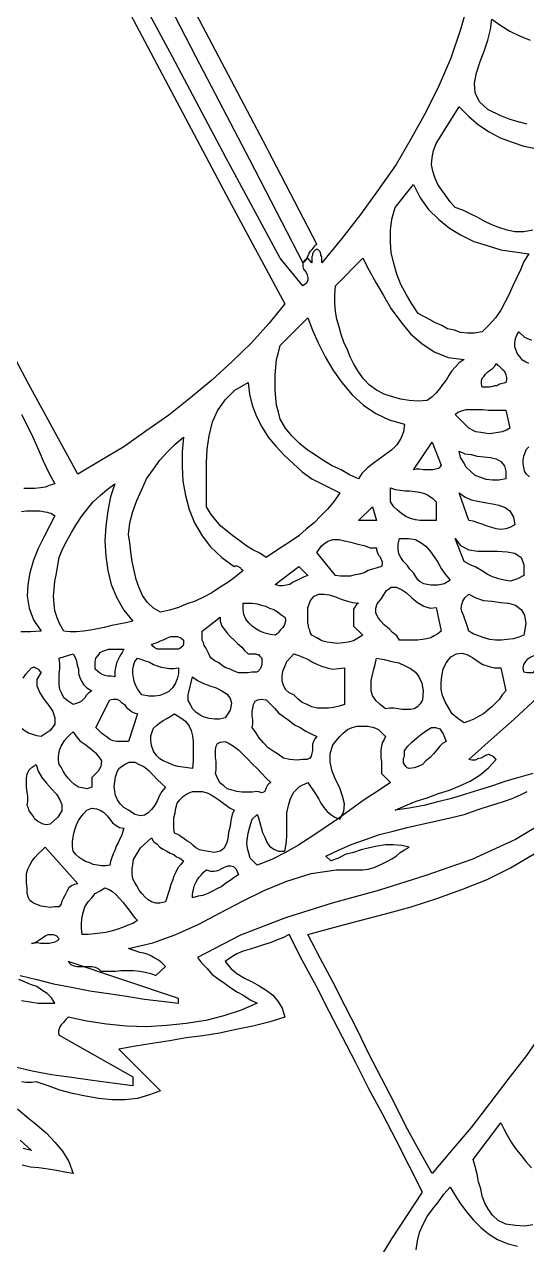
# Model space of a CAD drawing. Extents: x 0.02 to 6.9, y 0.03 to 9.01.
# Drawn here: x 4.393 to 5.116, y 2.328 to 4.085 of the extents above; entities that cross this region are included whole.
import ezdxf

# ---------------------------------------------------------------- set-up
doc = ezdxf.new("R2010")
doc.units = 0
doc.layers.add('1', color=7, linetype='Continuous')

msp = doc.modelspace()

# ---------------------------------------------------------------- linework, layer by layer
for points in [[(4.88, 2.267), (4.922, 2.336), (4.966, 2.403), (4.947, 2.441), (4.928, 2.478), (4.909, 2.515), (4.889, 2.552), (4.87, 2.589), (4.851, 2.626), (4.832, 2.663), (4.813, 2.7), (4.793, 2.737), (4.774, 2.774), (4.765, 2.769), (4.756, 2.766), (4.747, 2.762), (4.737, 2.759), (4.727, 2.756), (4.718, 2.753), (4.708, 2.75), (4.699, 2.746), (4.69, 2.741), (4.682, 2.735), (4.69, 2.725), (4.699, 2.718), (4.71, 2.711), (4.721, 2.706), (4.731, 2.7), (4.741, 2.694), (4.75, 2.687), (4.758, 2.678), (4.764, 2.668), (4.768, 2.655), (4.745, 2.648), (4.722, 2.642), (4.698, 2.637), (4.674, 2.632), (4.65, 2.628), (4.626, 2.625), (4.602, 2.621), (4.577, 2.617), (4.553, 2.613), (4.529, 2.609), (4.589, 2.549), (4.573, 2.543), (4.556, 2.538), (4.538, 2.536), (4.519, 2.536), (4.5, 2.538), (4.481, 2.541), (4.462, 2.545), (4.444, 2.55), (4.427, 2.556), (4.41, 2.562), (4.403, 2.561), (4.395, 2.561), (4.389, 2.562)], [(4.383, 2.523), (4.397, 2.511), (4.411, 2.5), (4.425, 2.488), (4.437, 2.475), (4.448, 2.462), (4.457, 2.447), (4.463, 2.43), (4.451, 2.432), (4.439, 2.434), (4.427, 2.436), (4.414, 2.438), (4.402, 2.439), (4.39, 2.442)]]:
    msp.add_lwpolyline(points)
at = {"layer": '1'}
for points in [[(4.332, 4.632), (4.409, 4.484), (4.486, 4.336), (4.563, 4.187), (4.64, 4.038), (4.717, 3.89), (4.794, 3.741), (4.797, 3.744), (4.799, 3.746), (4.8, 3.749), (4.802, 3.752), (4.803, 3.755), (4.805, 3.758), (4.807, 3.76), (4.809, 3.763), (4.811, 3.766), (4.814, 3.768), (4.737, 3.916), (4.659, 4.064), (4.581, 4.213), (4.504, 4.361), (4.427, 4.509), (4.349, 4.658)], [(4.371, 4.43), (4.45, 4.281), (4.529, 4.131), (4.608, 3.981), (4.688, 3.831), (4.768, 3.682)], [(5.033, 4.119), (5.021, 4.077), (5.007, 4.036), (4.99, 3.997), (4.971, 3.958), (4.95, 3.92), (4.928, 3.883), (4.903, 3.847), (4.877, 3.811), (4.85, 3.776), (4.821, 3.741), (4.821, 3.744), (4.821, 3.747), (4.821, 3.75), (4.82, 3.752), (4.82, 3.754), (4.819, 3.757), (4.818, 3.758), (4.816, 3.76), (4.814, 3.761), (4.812, 3.76), (4.81, 3.758), (4.809, 3.757), (4.808, 3.754), (4.808, 3.752), (4.807, 3.75), (4.807, 3.747), (4.807, 3.744), (4.807, 3.741), (4.801, 3.748), (4.796, 3.744), (4.794, 3.74), (4.794, 3.736), (4.795, 3.732), (4.798, 3.728), (4.8, 3.724), (4.801, 3.72), (4.801, 3.716), (4.799, 3.712), (4.794, 3.708), (4.761, 3.748), (4.683, 3.893), (4.606, 4.038), (4.528, 4.183)], [(5.117, 3.941), (5.104, 3.944), (5.091, 3.948), (5.079, 3.953), (5.06, 3.962), (5.048, 3.973), (5.042, 3.986), (5.041, 4), (5.044, 4.015), (5.049, 4.031), (5.055, 4.046), (5.06, 4.062), (5.064, 4.077), (5.066, 4.092), (5.079, 4.083), (5.092, 4.075), (5.106, 4.068), (5.121, 4.062)], [(5.125, 3.788), (5.112, 3.786), (5.099, 3.786), (5.088, 3.788), (5.076, 3.792), (5.066, 3.796), (5.055, 3.801), (5.045, 3.807), (5.034, 3.812), (5.024, 3.817), (5.013, 3.821), (5.006, 3.829), (5, 3.837), (4.994, 3.846), (4.988, 3.854), (4.984, 3.864), (4.981, 3.873), (4.979, 3.883), (4.98, 3.893), (4.982, 3.903), (4.986, 3.913), (5.019, 3.966), (5.033, 3.952), (5.047, 3.94), (5.062, 3.93), (5.078, 3.921), (5.095, 3.915), (5.112, 3.909), (5.129, 3.906)], [(5.119, 3.754), (5.112, 3.743), (5.107, 3.731), (5.102, 3.72), (5.096, 3.708), (5.091, 3.696), (5.085, 3.685), (5.079, 3.673), (5.071, 3.662), (5.062, 3.652), (5.052, 3.642), (5.041, 3.64), (5.031, 3.64), (5.021, 3.641), (5.012, 3.644), (5.002, 3.646), (4.994, 3.651), (4.985, 3.655), (4.977, 3.659), (4.968, 3.664), (4.96, 3.668), (4.951, 3.682), (4.943, 3.695), (4.935, 3.71), (4.929, 3.725), (4.925, 3.74), (4.921, 3.756), (4.92, 3.771), (4.92, 3.788), (4.922, 3.804), (4.927, 3.821), (4.953, 3.854), (4.963, 3.835), (4.975, 3.818), (4.989, 3.804), (5.005, 3.791), (5.022, 3.781), (5.04, 3.772), (5.059, 3.766), (5.079, 3.76), (5.099, 3.757), (5.119, 3.754)], [(5.026, 3.602), (5.019, 3.597), (5.013, 3.591), (5.008, 3.585), (5.004, 3.579), (5, 3.572), (4.995, 3.566), (4.991, 3.56), (4.986, 3.554), (4.98, 3.548), (4.973, 3.543), (4.96, 3.542), (4.947, 3.543), (4.935, 3.545), (4.923, 3.548), (4.911, 3.552), (4.9, 3.558), (4.89, 3.565), (4.881, 3.574), (4.874, 3.584), (4.867, 3.596), (4.862, 3.606), (4.858, 3.616), (4.853, 3.627), (4.849, 3.638), (4.846, 3.649), (4.843, 3.66), (4.841, 3.671), (4.84, 3.683), (4.84, 3.695), (4.841, 3.708), (4.88, 3.748), (4.889, 3.731), (4.899, 3.713), (4.91, 3.694), (4.921, 3.675), (4.935, 3.656), (4.949, 3.639), (4.965, 3.625), (4.983, 3.613), (5.003, 3.605), (5.026, 3.602)], [(4.768, 3.682), (4.745, 3.654), (4.72, 3.626), (4.692, 3.599), (4.663, 3.572), (4.632, 3.547), (4.601, 3.522), (4.568, 3.499), (4.536, 3.476), (4.502, 3.456), (4.47, 3.437), (4.399, 3.567), (4.33, 3.697)], [(4.94, 3.509), (4.939, 3.498), (4.935, 3.488), (4.929, 3.479), (4.922, 3.472), (4.913, 3.465), (4.904, 3.459), (4.895, 3.452), (4.887, 3.446), (4.879, 3.438), (4.874, 3.43), (4.861, 3.436), (4.849, 3.443), (4.836, 3.449), (4.824, 3.456), (4.812, 3.464), (4.8, 3.472), (4.789, 3.481), (4.778, 3.492), (4.769, 3.503), (4.761, 3.516), (4.759, 3.526), (4.756, 3.536), (4.755, 3.547), (4.754, 3.558), (4.754, 3.569), (4.754, 3.58), (4.755, 3.591), (4.756, 3.602), (4.759, 3.612), (4.761, 3.622), (4.801, 3.662), (4.808, 3.644), (4.816, 3.626), (4.826, 3.606), (4.837, 3.587), (4.85, 3.569), (4.865, 3.551), (4.881, 3.536), (4.899, 3.524), (4.918, 3.515), (4.94, 3.509)], [(5.119, 3.596), (5.115, 3.598), (5.11, 3.601), (5.107, 3.605), (5.103, 3.61), (5.101, 3.615), (5.099, 3.62), (5.099, 3.626), (5.1, 3.632), (5.102, 3.637), (5.105, 3.642), (5.113, 3.634), (5.123, 3.63)], [(5.086, 3.569), (5.083, 3.568), (5.079, 3.567), (5.076, 3.566), (5.073, 3.564), (5.07, 3.564), (5.067, 3.563), (5.063, 3.562), (5.06, 3.562), (5.056, 3.562), (5.052, 3.562), (5.051, 3.567), (5.051, 3.571), (5.052, 3.575), (5.055, 3.578), (5.057, 3.581), (5.06, 3.584), (5.064, 3.587), (5.067, 3.589), (5.07, 3.592), (5.072, 3.596), (5.074, 3.594), (5.076, 3.593), (5.078, 3.591), (5.081, 3.588), (5.083, 3.586), (5.085, 3.583), (5.086, 3.58), (5.087, 3.576), (5.087, 3.573), (5.086, 3.569)], [(4.807, 3.43), (4.847, 3.41), (4.839, 3.398), (4.83, 3.387), (4.82, 3.377), (4.81, 3.367), (4.799, 3.358), (4.788, 3.348), (4.776, 3.34), (4.764, 3.332), (4.753, 3.325), (4.741, 3.317), (4.732, 3.323), (4.722, 3.328), (4.712, 3.334), (4.703, 3.341), (4.693, 3.348), (4.685, 3.355), (4.676, 3.362), (4.668, 3.371), (4.661, 3.38), (4.655, 3.39), (4.655, 3.411), (4.655, 3.432), (4.655, 3.453), (4.656, 3.473), (4.659, 3.492), (4.664, 3.512), (4.671, 3.528), (4.682, 3.544), (4.696, 3.558), (4.715, 3.569), (4.717, 3.552), (4.721, 3.536), (4.727, 3.52), (4.735, 3.505), (4.744, 3.49), (4.755, 3.477), (4.767, 3.464), (4.78, 3.452), (4.793, 3.44), (4.807, 3.43)], [(4.389, 3.523), (4.397, 3.507), (4.405, 3.49), (4.413, 3.473), (4.42, 3.456), (4.428, 3.439), (4.437, 3.423)], [(5.092, 3.503), (5.087, 3.5), (5.081, 3.498), (5.075, 3.497), (5.069, 3.496), (5.062, 3.495), (5.056, 3.496), (5.05, 3.497), (5.043, 3.498), (5.038, 3.5), (5.033, 3.503), (5.013, 3.523), (5.017, 3.526), (5.023, 3.528), (5.029, 3.53), (5.037, 3.53), (5.045, 3.53), (5.053, 3.53), (5.061, 3.529), (5.07, 3.529), (5.078, 3.529), (5.086, 3.529), (5.092, 3.503)], [(4.695, 3.304), (4.697, 3.305), (4.699, 3.305), (4.701, 3.304), (4.702, 3.303), (4.704, 3.302), (4.705, 3.3), (4.707, 3.299), (4.708, 3.298), (4.697, 3.289), (4.686, 3.281), (4.675, 3.274), (4.663, 3.266), (4.652, 3.26), (4.639, 3.254), (4.627, 3.25), (4.615, 3.245), (4.602, 3.241), (4.589, 3.238), (4.579, 3.244), (4.57, 3.252), (4.563, 3.262), (4.558, 3.273), (4.554, 3.285), (4.551, 3.298), (4.548, 3.311), (4.546, 3.325), (4.545, 3.338), (4.543, 3.35), (4.545, 3.367), (4.549, 3.383), (4.555, 3.399), (4.562, 3.415), (4.569, 3.43), (4.579, 3.444), (4.588, 3.457), (4.599, 3.469), (4.61, 3.48), (4.622, 3.49), (4.62, 3.469), (4.62, 3.448), (4.621, 3.427), (4.625, 3.406), (4.63, 3.386), (4.638, 3.367), (4.649, 3.348), (4.661, 3.332), (4.677, 3.317), (4.695, 3.304)], [(4.993, 3.45), (4.991, 3.447), (4.989, 3.445), (4.985, 3.444), (4.981, 3.443), (4.977, 3.443), (4.972, 3.443), (4.967, 3.443), (4.962, 3.444), (4.957, 3.444), (4.953, 3.443), (4.98, 3.483), (4.993, 3.45)], [(5.086, 3.43), (5.076, 3.428), (5.067, 3.428), (5.058, 3.429), (5.05, 3.432), (5.042, 3.435), (5.036, 3.44), (5.029, 3.447), (5.025, 3.454), (5.021, 3.461), (5.019, 3.47), (5.027, 3.466), (5.036, 3.465), (5.045, 3.463), (5.055, 3.462), (5.064, 3.461), (5.072, 3.459), (5.079, 3.455), (5.084, 3.449), (5.086, 3.441), (5.086, 3.43)], [(5.12, 3.433), (5.116, 3.437), (5.113, 3.441), (5.112, 3.447), (5.111, 3.452), (5.111, 3.457), (5.112, 3.463), (5.114, 3.468), (5.116, 3.473), (5.119, 3.476)], [(4.437, 3.423), (4.43, 3.421), (4.423, 3.418), (4.416, 3.417), (4.408, 3.416), (4.4, 3.416), (4.392, 3.416)], [(4.549, 3.225), (4.539, 3.223), (4.529, 3.221), (4.519, 3.219), (4.508, 3.216), (4.498, 3.214), (4.488, 3.212), (4.478, 3.211), (4.468, 3.21), (4.459, 3.21), (4.45, 3.211), (4.444, 3.221), (4.44, 3.23), (4.437, 3.24), (4.436, 3.25), (4.435, 3.261), (4.436, 3.271), (4.437, 3.283), (4.439, 3.294), (4.441, 3.306), (4.443, 3.317), (4.448, 3.329), (4.454, 3.341), (4.461, 3.353), (4.468, 3.365), (4.475, 3.376), (4.484, 3.387), (4.492, 3.397), (4.502, 3.406), (4.512, 3.415), (4.523, 3.423), (4.517, 3.404), (4.513, 3.384), (4.51, 3.362), (4.509, 3.341), (4.51, 3.319), (4.513, 3.298), (4.518, 3.278), (4.526, 3.259), (4.536, 3.241), (4.549, 3.225)], [(4.986, 3.397), (4.986, 3.37), (4.978, 3.37), (4.971, 3.37), (4.963, 3.37), (4.956, 3.371), (4.949, 3.373), (4.942, 3.376), (4.936, 3.38), (4.93, 3.385), (4.925, 3.39), (4.92, 3.397), (4.92, 3.417), (4.927, 3.415), (4.934, 3.414), (4.941, 3.413), (4.948, 3.413), (4.955, 3.412), (4.962, 3.411), (4.969, 3.409), (4.975, 3.406), (4.981, 3.402), (4.986, 3.397)], [(5.099, 3.364), (5.092, 3.36), (5.086, 3.358), (5.079, 3.357), (5.072, 3.358), (5.066, 3.36), (5.059, 3.362), (5.052, 3.365), (5.046, 3.367), (5.039, 3.369), (5.033, 3.37), (5.019, 3.41), (5.027, 3.404), (5.036, 3.4), (5.046, 3.398), (5.056, 3.396), (5.067, 3.394), (5.076, 3.392), (5.085, 3.389), (5.092, 3.384), (5.097, 3.375), (5.099, 3.364)], [(4.437, 3.377), (4.429, 3.362), (4.421, 3.346), (4.413, 3.33), (4.406, 3.313), (4.401, 3.295), (4.398, 3.278), (4.397, 3.261), (4.4, 3.244), (4.406, 3.227), (4.417, 3.211), (4.402, 3.21), (4.388, 3.21)], [(4.389, 3.383), (4.396, 3.384), (4.402, 3.384), (4.408, 3.384), (4.415, 3.384), (4.42, 3.383), (4.426, 3.382), (4.432, 3.38), (4.437, 3.377)], [(4.874, 3.37), (4.894, 3.39), (4.9, 3.37), (4.874, 3.37)], [(4.907, 3.304), (4.901, 3.302), (4.894, 3.3), (4.888, 3.298), (4.882, 3.295), (4.875, 3.293), (4.869, 3.292), (4.862, 3.29), (4.855, 3.29), (4.848, 3.29), (4.841, 3.291), (4.814, 3.324), (4.821, 3.334), (4.829, 3.34), (4.837, 3.343), (4.846, 3.343), (4.854, 3.341), (4.863, 3.339), (4.873, 3.336), (4.882, 3.334), (4.891, 3.331), (4.9, 3.331), (4.9, 3.328), (4.901, 3.325), (4.902, 3.322), (4.903, 3.32), (4.905, 3.318), (4.906, 3.315), (4.907, 3.313), (4.908, 3.31), (4.908, 3.307), (4.907, 3.304)], [(5.006, 3.284), (5.002, 3.282), (4.998, 3.279), (4.993, 3.278), (4.988, 3.277), (4.983, 3.277), (4.978, 3.277), (4.973, 3.278), (4.968, 3.279), (4.963, 3.282), (4.96, 3.284), (4.956, 3.29), (4.953, 3.295), (4.948, 3.3), (4.944, 3.306), (4.939, 3.311), (4.935, 3.317), (4.932, 3.322), (4.931, 3.329), (4.931, 3.336), (4.933, 3.344), (4.946, 3.344), (4.956, 3.343), (4.964, 3.338), (4.971, 3.333), (4.977, 3.326), (4.983, 3.318), (4.988, 3.31), (4.993, 3.301), (4.999, 3.293), (5.006, 3.284)], [(5.112, 3.291), (5.103, 3.286), (5.093, 3.283), (5.084, 3.284), (5.076, 3.286), (5.067, 3.289), (5.059, 3.293), (5.051, 3.298), (5.043, 3.303), (5.034, 3.307), (5.026, 3.311), (5.013, 3.344), (5.021, 3.334), (5.033, 3.328), (5.046, 3.326), (5.06, 3.326), (5.074, 3.326), (5.088, 3.325), (5.099, 3.323), (5.108, 3.317), (5.112, 3.307), (5.112, 3.291)], [(4.801, 3.291), (4.796, 3.289), (4.792, 3.287), (4.788, 3.285), (4.783, 3.283), (4.779, 3.281), (4.775, 3.278), (4.77, 3.277), (4.765, 3.276), (4.76, 3.276), (4.754, 3.278), (4.788, 3.304), (4.801, 3.291)], [(4.993, 3.211), (4.988, 3.207), (4.983, 3.204), (4.978, 3.201), (4.972, 3.2), (4.966, 3.199), (4.959, 3.198), (4.953, 3.198), (4.946, 3.198), (4.94, 3.198), (4.933, 3.198), (4.929, 3.204), (4.923, 3.209), (4.918, 3.214), (4.911, 3.22), (4.906, 3.225), (4.902, 3.231), (4.899, 3.237), (4.899, 3.244), (4.901, 3.25), (4.907, 3.258), (4.914, 3.269), (4.921, 3.274), (4.928, 3.274), (4.936, 3.271), (4.943, 3.266), (4.951, 3.259), (4.959, 3.252), (4.968, 3.247), (4.977, 3.244), (4.986, 3.245), (4.993, 3.211)], [(4.768, 3.231), (4.769, 3.228), (4.769, 3.225), (4.768, 3.222), (4.767, 3.219), (4.765, 3.216), (4.763, 3.214), (4.761, 3.212), (4.759, 3.209), (4.757, 3.207), (4.754, 3.205), (4.747, 3.206), (4.739, 3.208), (4.732, 3.211), (4.726, 3.214), (4.721, 3.218), (4.716, 3.223), (4.712, 3.228), (4.709, 3.235), (4.708, 3.242), (4.708, 3.251), (4.715, 3.251), (4.721, 3.251), (4.728, 3.25), (4.734, 3.248), (4.74, 3.247), (4.746, 3.244), (4.752, 3.242), (4.757, 3.239), (4.762, 3.235), (4.768, 3.231)], [(4.874, 3.251), (4.871, 3.249), (4.869, 3.246), (4.867, 3.243), (4.867, 3.24), (4.867, 3.236), (4.867, 3.233), (4.867, 3.229), (4.867, 3.225), (4.867, 3.221), (4.867, 3.218), (4.88, 3.205), (4.874, 3.201), (4.867, 3.197), (4.859, 3.195), (4.852, 3.194), (4.844, 3.193), (4.836, 3.194), (4.829, 3.195), (4.821, 3.197), (4.814, 3.201), (4.807, 3.205), (4.805, 3.208), (4.804, 3.212), (4.802, 3.216), (4.802, 3.219), (4.801, 3.223), (4.801, 3.228), (4.801, 3.232), (4.801, 3.236), (4.801, 3.24), (4.801, 3.245), (4.805, 3.255), (4.81, 3.261), (4.817, 3.264), (4.824, 3.264), (4.832, 3.263), (4.841, 3.26), (4.849, 3.257), (4.858, 3.254), (4.866, 3.252), (4.874, 3.251)], [(5.112, 3.205), (5.105, 3.202), (5.097, 3.2), (5.088, 3.199), (5.08, 3.198), (5.071, 3.198), (5.063, 3.199), (5.055, 3.201), (5.047, 3.204), (5.039, 3.207), (5.033, 3.211), (5.031, 3.217), (5.029, 3.223), (5.027, 3.228), (5.025, 3.234), (5.023, 3.239), (5.022, 3.244), (5.023, 3.249), (5.024, 3.254), (5.027, 3.259), (5.033, 3.264), (5.043, 3.259), (5.054, 3.255), (5.066, 3.254), (5.079, 3.252), (5.09, 3.251), (5.1, 3.248), (5.108, 3.242), (5.113, 3.234), (5.115, 3.222), (5.112, 3.205)], [(4.715, 3.178), (4.718, 3.178), (4.721, 3.178), (4.723, 3.178), (4.726, 3.178), (4.728, 3.177), (4.73, 3.177), (4.732, 3.175), (4.733, 3.174), (4.735, 3.172), (4.735, 3.169), (4.735, 3.166), (4.735, 3.163), (4.734, 3.16), (4.733, 3.157), (4.731, 3.155), (4.73, 3.153), (4.727, 3.152), (4.725, 3.152), (4.721, 3.152), (4.714, 3.151), (4.707, 3.151), (4.701, 3.151), (4.695, 3.153), (4.689, 3.156), (4.683, 3.158), (4.678, 3.161), (4.673, 3.165), (4.667, 3.168), (4.662, 3.172), (4.66, 3.175), (4.658, 3.179), (4.656, 3.183), (4.654, 3.187), (4.652, 3.19), (4.651, 3.194), (4.649, 3.198), (4.649, 3.202), (4.649, 3.207), (4.649, 3.211), (4.675, 3.231), (4.675, 3.225), (4.677, 3.218), (4.681, 3.213), (4.685, 3.208), (4.689, 3.203), (4.695, 3.198), (4.7, 3.193), (4.706, 3.188), (4.71, 3.183), (4.715, 3.178)], [(4.622, 3.198), (4.622, 3.196), (4.622, 3.194), (4.622, 3.192), (4.621, 3.189), (4.619, 3.188), (4.617, 3.186), (4.615, 3.185), (4.613, 3.185), (4.611, 3.185), (4.609, 3.185), (4.605, 3.185), (4.602, 3.185), (4.598, 3.185), (4.594, 3.185), (4.591, 3.185), (4.587, 3.185), (4.584, 3.185), (4.581, 3.187), (4.578, 3.189), (4.576, 3.192), (4.58, 3.193), (4.585, 3.195), (4.589, 3.197), (4.594, 3.199), (4.599, 3.201), (4.604, 3.203), (4.609, 3.203), (4.613, 3.203), (4.618, 3.201), (4.622, 3.198)], [(4.536, 3.185), (4.534, 3.181), (4.532, 3.177), (4.53, 3.174), (4.528, 3.17), (4.526, 3.166), (4.525, 3.163), (4.524, 3.158), (4.523, 3.154), (4.523, 3.15), (4.523, 3.145), (4.518, 3.146), (4.513, 3.146), (4.509, 3.147), (4.504, 3.149), (4.501, 3.151), (4.498, 3.153), (4.495, 3.156), (4.495, 3.161), (4.495, 3.166), (4.496, 3.172), (4.499, 3.176), (4.502, 3.18), (4.506, 3.182), (4.509, 3.183), (4.514, 3.185), (4.518, 3.185), (4.522, 3.185), (4.527, 3.185), (4.531, 3.185), (4.536, 3.185)], [(4.49, 3.125), (4.487, 3.123), (4.485, 3.121), (4.482, 3.118), (4.48, 3.115), (4.478, 3.113), (4.475, 3.11), (4.472, 3.108), (4.469, 3.107), (4.466, 3.106), (4.463, 3.105), (4.456, 3.11), (4.45, 3.115), (4.447, 3.121), (4.444, 3.127), (4.443, 3.134), (4.443, 3.142), (4.443, 3.149), (4.444, 3.157), (4.444, 3.164), (4.443, 3.172), (4.463, 3.178), (4.466, 3.173), (4.468, 3.168), (4.469, 3.162), (4.471, 3.156), (4.471, 3.15), (4.473, 3.144), (4.475, 3.139), (4.478, 3.134), (4.483, 3.129), (4.49, 3.125)], [(4.615, 3.158), (4.615, 3.15), (4.613, 3.142), (4.61, 3.135), (4.606, 3.129), (4.601, 3.124), (4.595, 3.121), (4.588, 3.118), (4.581, 3.117), (4.572, 3.117), (4.562, 3.119), (4.559, 3.123), (4.556, 3.128), (4.553, 3.133), (4.551, 3.139), (4.55, 3.144), (4.549, 3.15), (4.549, 3.156), (4.55, 3.161), (4.552, 3.167), (4.556, 3.172), (4.562, 3.17), (4.567, 3.168), (4.573, 3.166), (4.579, 3.163), (4.584, 3.161), (4.59, 3.159), (4.596, 3.158), (4.602, 3.157), (4.608, 3.157), (4.615, 3.158)], [(4.854, 3.158), (4.854, 3.105), (4.846, 3.103), (4.838, 3.101), (4.831, 3.1), (4.823, 3.1), (4.815, 3.1), (4.807, 3.102), (4.8, 3.105), (4.793, 3.108), (4.787, 3.113), (4.781, 3.119), (4.774, 3.122), (4.769, 3.127), (4.766, 3.133), (4.764, 3.139), (4.764, 3.146), (4.765, 3.153), (4.768, 3.16), (4.771, 3.167), (4.776, 3.173), (4.781, 3.178), (4.788, 3.176), (4.795, 3.173), (4.802, 3.17), (4.808, 3.166), (4.815, 3.163), (4.822, 3.16), (4.829, 3.158), (4.837, 3.156), (4.845, 3.157), (4.854, 3.158)], [(4.966, 3.112), (4.963, 3.106), (4.959, 3.102), (4.954, 3.099), (4.949, 3.098), (4.943, 3.098), (4.937, 3.098), (4.931, 3.099), (4.925, 3.1), (4.919, 3.1), (4.913, 3.099), (4.905, 3.105), (4.899, 3.111), (4.894, 3.118), (4.892, 3.125), (4.892, 3.132), (4.892, 3.14), (4.894, 3.148), (4.896, 3.156), (4.898, 3.163), (4.9, 3.172), (4.911, 3.17), (4.922, 3.167), (4.932, 3.165), (4.941, 3.161), (4.949, 3.157), (4.956, 3.152), (4.961, 3.145), (4.965, 3.136), (4.967, 3.125), (4.966, 3.112)], [(5.086, 3.125), (5.081, 3.119), (5.077, 3.113), (5.072, 3.108), (5.066, 3.102), (5.06, 3.097), (5.054, 3.092), (5.047, 3.088), (5.04, 3.084), (5.033, 3.081), (5.026, 3.079), (5.017, 3.085), (5.009, 3.092), (5.004, 3.1), (4.999, 3.109), (4.995, 3.118), (4.993, 3.127), (4.993, 3.137), (4.994, 3.146), (4.996, 3.156), (5, 3.165), (5.007, 3.174), (5.015, 3.178), (5.023, 3.179), (5.03, 3.177), (5.038, 3.173), (5.045, 3.168), (5.053, 3.163), (5.062, 3.16), (5.07, 3.158), (5.079, 3.158), (5.086, 3.125)], [(5.145, 3.172), (5.142, 3.169), (5.139, 3.166), (5.137, 3.163), (5.134, 3.16), (5.131, 3.156), (5.128, 3.154), (5.125, 3.151), (5.121, 3.151), (5.117, 3.151), (5.112, 3.152), (5.111, 3.158), (5.112, 3.163), (5.115, 3.167), (5.118, 3.171), (5.122, 3.174), (5.127, 3.176), (5.132, 3.177), (5.137, 3.177), (5.141, 3.175), (5.145, 3.172)], [(4.417, 3.152), (4.411, 3.141), (4.411, 3.132), (4.415, 3.122), (4.421, 3.113), (4.428, 3.104), (4.434, 3.095), (4.437, 3.086), (4.437, 3.077), (4.43, 3.068), (4.417, 3.059), (4.411, 3.06), (4.405, 3.062), (4.399, 3.064), (4.394, 3.067), (4.39, 3.07)], [(4.391, 3.143), (4.395, 3.149), (4.399, 3.153), (4.403, 3.158), (4.406, 3.159), (4.408, 3.159), (4.409, 3.158), (4.411, 3.157), (4.413, 3.156), (4.414, 3.155), (4.415, 3.153), (4.417, 3.152)], [(4.682, 3.086), (4.674, 3.084), (4.667, 3.084), (4.659, 3.085), (4.652, 3.087), (4.646, 3.09), (4.64, 3.094), (4.635, 3.099), (4.632, 3.105), (4.629, 3.111), (4.629, 3.119), (4.635, 3.145), (4.642, 3.14), (4.65, 3.136), (4.66, 3.132), (4.669, 3.129), (4.677, 3.125), (4.685, 3.12), (4.689, 3.114), (4.691, 3.107), (4.689, 3.097), (4.682, 3.086)], [(4.556, 3.092), (4.543, 3.052), (4.537, 3.052), (4.531, 3.052), (4.526, 3.052), (4.521, 3.053), (4.516, 3.055), (4.512, 3.058), (4.508, 3.061), (4.504, 3.064), (4.5, 3.068), (4.496, 3.072), (4.516, 3.112), (4.521, 3.113), (4.526, 3.113), (4.53, 3.111), (4.533, 3.108), (4.537, 3.105), (4.54, 3.101), (4.544, 3.098), (4.547, 3.095), (4.551, 3.093), (4.556, 3.092)], [(4.814, 3.059), (4.811, 3.056), (4.809, 3.052), (4.808, 3.048), (4.808, 3.043), (4.808, 3.039), (4.807, 3.035), (4.806, 3.031), (4.804, 3.028), (4.8, 3.026), (4.794, 3.026), (4.785, 3.025), (4.775, 3.026), (4.766, 3.028), (4.759, 3.033), (4.751, 3.038), (4.744, 3.043), (4.737, 3.05), (4.731, 3.057), (4.726, 3.065), (4.721, 3.072), (4.722, 3.077), (4.722, 3.083), (4.721, 3.089), (4.721, 3.095), (4.722, 3.1), (4.723, 3.105), (4.725, 3.11), (4.729, 3.112), (4.734, 3.113), (4.741, 3.112), (4.747, 3.106), (4.753, 3.1), (4.759, 3.093), (4.766, 3.088), (4.774, 3.082), (4.782, 3.076), (4.79, 3.072), (4.798, 3.067), (4.806, 3.063), (4.814, 3.059)], [(5.125, 3.006), (5.105, 3), (5.086, 2.995), (5.067, 2.988), (5.047, 2.982), (5.028, 2.976), (5.008, 2.97), (4.988, 2.965), (4.968, 2.96), (4.947, 2.956), (4.927, 2.953), (4.942, 2.96), (4.957, 2.966), (4.973, 2.971), (4.989, 2.977), (5.005, 2.982), (5.02, 2.988), (5.035, 2.995), (5.049, 3.004), (5.061, 3.014), (5.072, 3.026), (5.069, 3.03), (5.065, 3.032), (5.061, 3.033), (5.057, 3.032), (5.054, 3.03), (5.05, 3.028), (5.046, 3.027), (5.042, 3.025), (5.037, 3.025), (5.033, 3.026), (5.065, 3.055), (5.098, 3.084), (5.131, 3.115)], [(4.635, 3.013), (4.628, 3.014), (4.621, 3.015), (4.614, 3.016), (4.607, 3.018), (4.6, 3.021), (4.593, 3.024), (4.588, 3.027), (4.583, 3.032), (4.579, 3.038), (4.576, 3.046), (4.575, 3.054), (4.575, 3.06), (4.577, 3.066), (4.579, 3.071), (4.583, 3.075), (4.588, 3.079), (4.593, 3.082), (4.598, 3.085), (4.603, 3.088), (4.609, 3.092), (4.618, 3.086), (4.625, 3.081), (4.63, 3.074), (4.633, 3.068), (4.635, 3.06), (4.636, 3.052), (4.636, 3.044), (4.636, 3.034), (4.636, 3.024), (4.635, 3.013)], [(4.49, 3), (4.49, 2.986), (4.483, 2.984), (4.476, 2.985), (4.471, 2.986), (4.465, 2.99), (4.461, 2.994), (4.456, 2.999), (4.452, 3.004), (4.449, 3.009), (4.446, 3.015), (4.443, 3.019), (4.442, 3.025), (4.442, 3.031), (4.443, 3.036), (4.444, 3.041), (4.446, 3.045), (4.449, 3.05), (4.451, 3.054), (4.455, 3.058), (4.459, 3.062), (4.463, 3.066), (4.467, 3.06), (4.473, 3.053), (4.48, 3.048), (4.488, 3.042), (4.495, 3.036), (4.5, 3.03), (4.504, 3.024), (4.503, 3.016), (4.499, 3.009), (4.49, 3)], [(4.913, 3.059), (4.911, 3.055), (4.908, 3.05), (4.907, 3.045), (4.906, 3.04), (4.906, 3.034), (4.906, 3.028), (4.907, 3.023), (4.907, 3.017), (4.907, 3.012), (4.907, 3.006), (4.92, 2.993), (4.901, 2.98), (4.882, 2.968), (4.863, 2.954), (4.845, 2.941), (4.826, 2.928), (4.807, 2.915), (4.788, 2.903), (4.769, 2.892), (4.749, 2.882), (4.728, 2.874), (4.723, 2.879), (4.718, 2.884), (4.716, 2.891), (4.714, 2.898), (4.713, 2.906), (4.714, 2.913), (4.715, 2.92), (4.717, 2.927), (4.719, 2.934), (4.721, 2.94), (4.728, 2.947), (4.73, 2.942), (4.732, 2.935), (4.734, 2.928), (4.736, 2.921), (4.739, 2.914), (4.742, 2.907), (4.746, 2.901), (4.752, 2.897), (4.759, 2.894), (4.768, 2.894), (4.77, 2.904), (4.771, 2.915), (4.771, 2.926), (4.771, 2.938), (4.771, 2.949), (4.773, 2.96), (4.776, 2.97), (4.781, 2.979), (4.789, 2.987), (4.801, 2.993), (4.805, 2.987), (4.809, 2.981), (4.813, 2.975), (4.817, 2.969), (4.82, 2.963), (4.824, 2.957), (4.829, 2.951), (4.834, 2.947), (4.84, 2.943), (4.847, 2.94), (4.853, 2.951), (4.854, 2.962), (4.851, 2.973), (4.847, 2.985), (4.841, 2.997), (4.836, 3.009), (4.833, 3.022), (4.833, 3.034), (4.837, 3.047), (4.847, 3.059), (4.852, 3.064), (4.858, 3.069), (4.865, 3.072), (4.872, 3.074), (4.88, 3.074), (4.888, 3.074), (4.896, 3.072), (4.903, 3.069), (4.908, 3.064), (4.913, 3.059)], [(5, 3.052), (4.995, 3.049), (4.991, 3.045), (4.987, 3.04), (4.982, 3.034), (4.977, 3.029), (4.971, 3.024), (4.966, 3.019), (4.96, 3.016), (4.954, 3.014), (4.947, 3.013), (4.944, 3.014), (4.942, 3.016), (4.94, 3.019), (4.939, 3.021), (4.939, 3.024), (4.939, 3.028), (4.94, 3.031), (4.94, 3.033), (4.94, 3.036), (4.94, 3.039), (4.945, 3.045), (4.951, 3.051), (4.958, 3.057), (4.965, 3.063), (4.972, 3.068), (4.979, 3.072), (4.985, 3.072), (4.991, 3.07), (4.996, 3.063), (5, 3.052)], [(4.748, 2.993), (4.745, 2.991), (4.743, 2.989), (4.742, 2.987), (4.741, 2.985), (4.74, 2.983), (4.739, 2.98), (4.737, 2.979), (4.735, 2.978), (4.732, 2.979), (4.728, 2.98), (4.721, 2.979), (4.713, 2.979), (4.706, 2.979), (4.699, 2.98), (4.692, 2.982), (4.685, 2.984), (4.68, 2.988), (4.675, 2.992), (4.671, 2.999), (4.668, 3.006), (4.669, 3.011), (4.669, 3.017), (4.669, 3.023), (4.668, 3.029), (4.668, 3.035), (4.668, 3.04), (4.669, 3.045), (4.671, 3.049), (4.675, 3.051), (4.682, 3.052), (4.688, 3.049), (4.694, 3.045), (4.701, 3.04), (4.708, 3.033), (4.714, 3.027), (4.721, 3.02), (4.728, 3.013), (4.735, 3.006), (4.741, 2.999), (4.748, 2.993)], [(4.43, 2.933), (4.425, 2.932), (4.42, 2.933), (4.416, 2.935), (4.412, 2.937), (4.408, 2.94), (4.406, 2.944), (4.403, 2.948), (4.4, 2.952), (4.399, 2.956), (4.397, 2.96), (4.398, 2.966), (4.398, 2.973), (4.397, 2.979), (4.396, 2.986), (4.396, 2.992), (4.396, 2.999), (4.397, 3.005), (4.4, 3.011), (4.404, 3.015), (4.41, 3.019), (4.413, 3.009), (4.418, 3), (4.425, 2.992), (4.432, 2.984), (4.439, 2.976), (4.444, 2.968), (4.447, 2.961), (4.447, 2.952), (4.441, 2.943), (4.43, 2.933)], [(4.596, 2.986), (4.591, 2.98), (4.587, 2.973), (4.584, 2.966), (4.58, 2.959), (4.576, 2.954), (4.571, 2.949), (4.566, 2.946), (4.56, 2.945), (4.552, 2.947), (4.543, 2.953), (4.536, 2.957), (4.531, 2.962), (4.527, 2.968), (4.524, 2.974), (4.523, 2.98), (4.522, 2.987), (4.523, 2.994), (4.524, 3.001), (4.526, 3.007), (4.529, 3.013), (4.537, 3.019), (4.544, 3.022), (4.552, 3.022), (4.558, 3.019), (4.565, 3.016), (4.572, 3.01), (4.578, 3.004), (4.584, 2.997), (4.59, 2.992), (4.596, 2.986)], [(4.387, 2.715), (4.411, 2.709), (4.435, 2.703), (4.461, 2.698), (4.487, 2.693), (4.514, 2.689), (4.54, 2.685), (4.566, 2.681), (4.591, 2.678), (4.615, 2.675), (4.615, 2.682), (4.456, 2.735), (4.46, 2.731), (4.464, 2.729), (4.469, 2.728), (4.474, 2.728), (4.48, 2.728), (4.485, 2.728), (4.49, 2.728), (4.495, 2.727), (4.499, 2.725), (4.503, 2.721), (4.509, 2.721), (4.516, 2.721), (4.524, 2.721), (4.532, 2.722), (4.541, 2.722), (4.55, 2.722), (4.559, 2.721), (4.567, 2.72), (4.575, 2.718), (4.582, 2.715), (4.596, 2.728), (4.591, 2.733), (4.586, 2.737), (4.581, 2.74), (4.576, 2.743), (4.571, 2.745), (4.565, 2.747), (4.559, 2.748), (4.554, 2.75), (4.548, 2.752), (4.543, 2.754), (4.578, 2.762), (4.611, 2.774), (4.644, 2.789), (4.675, 2.805), (4.707, 2.822), (4.739, 2.838), (4.771, 2.851), (4.806, 2.862), (4.842, 2.867), (4.88, 2.867), (4.888, 2.868), (4.895, 2.87), (4.902, 2.873), (4.908, 2.876), (4.915, 2.879), (4.922, 2.883), (4.928, 2.887), (4.934, 2.892), (4.94, 2.896), (4.947, 2.9), (4.936, 2.902), (4.924, 2.903), (4.913, 2.903), (4.901, 2.901), (4.89, 2.899), (4.878, 2.896), (4.867, 2.892), (4.855, 2.889), (4.845, 2.884), (4.834, 2.88), (4.827, 2.887), (4.846, 2.896), (4.865, 2.904), (4.884, 2.911), (4.904, 2.918), (4.924, 2.923), (4.944, 2.928), (4.965, 2.933), (4.985, 2.937), (5.006, 2.942), (5.026, 2.947), (5.038, 2.951), (5.049, 2.955), (5.061, 2.959), (5.072, 2.962), (5.084, 2.966), (5.095, 2.97), (5.107, 2.975), (5.117, 2.98)], [(4.695, 2.953), (4.692, 2.947), (4.69, 2.938), (4.689, 2.93), (4.687, 2.921), (4.686, 2.912), (4.684, 2.905), (4.68, 2.898), (4.675, 2.894), (4.666, 2.892), (4.655, 2.894), (4.65, 2.895), (4.645, 2.896), (4.64, 2.899), (4.636, 2.902), (4.632, 2.906), (4.627, 2.909), (4.623, 2.912), (4.618, 2.915), (4.614, 2.918), (4.609, 2.92), (4.608, 2.927), (4.608, 2.935), (4.608, 2.942), (4.61, 2.949), (4.611, 2.956), (4.613, 2.963), (4.617, 2.968), (4.622, 2.973), (4.628, 2.977), (4.635, 2.98), (4.643, 2.98), (4.649, 2.98), (4.656, 2.978), (4.662, 2.975), (4.667, 2.972), (4.673, 2.968), (4.678, 2.964), (4.684, 2.96), (4.689, 2.956), (4.695, 2.953)], [(4.536, 2.927), (4.534, 2.921), (4.533, 2.916), (4.53, 2.911), (4.528, 2.906), (4.525, 2.901), (4.523, 2.895), (4.521, 2.89), (4.519, 2.885), (4.517, 2.879), (4.516, 2.874), (4.51, 2.873), (4.504, 2.873), (4.498, 2.874), (4.492, 2.875), (4.487, 2.877), (4.481, 2.879), (4.476, 2.882), (4.472, 2.885), (4.467, 2.889), (4.463, 2.894), (4.462, 2.901), (4.462, 2.908), (4.463, 2.914), (4.464, 2.92), (4.466, 2.926), (4.468, 2.932), (4.471, 2.938), (4.474, 2.943), (4.478, 2.948), (4.483, 2.953), (4.49, 2.956), (4.497, 2.955), (4.502, 2.953), (4.507, 2.95), (4.512, 2.945), (4.516, 2.94), (4.52, 2.935), (4.525, 2.931), (4.53, 2.928), (4.536, 2.927)], [(5.16, 2.947), (5.1, 2.911), (5.037, 2.882), (4.971, 2.859), (4.904, 2.838), (4.836, 2.819), (4.769, 2.798), (4.704, 2.773), (4.642, 2.741), (4.648, 2.733), (4.656, 2.725), (4.663, 2.717), (4.672, 2.71), (4.681, 2.704), (4.69, 2.697), (4.7, 2.691), (4.709, 2.686), (4.718, 2.68), (4.728, 2.675), (4.705, 2.665), (4.68, 2.657), (4.654, 2.65), (4.626, 2.646), (4.598, 2.643), (4.569, 2.641), (4.54, 2.642), (4.511, 2.645), (4.483, 2.649), (4.456, 2.655), (4.454, 2.653), (4.452, 2.651), (4.45, 2.648), (4.448, 2.646), (4.446, 2.644), (4.444, 2.641), (4.443, 2.638), (4.442, 2.635), (4.442, 2.632), (4.443, 2.629), (4.549, 2.569), (4.549, 2.556), (4.52, 2.56), (4.491, 2.564), (4.461, 2.568), (4.432, 2.572), (4.404, 2.577), (4.376, 2.584)], [(4.47, 2.847), (4.465, 2.846), (4.461, 2.844), (4.457, 2.841), (4.455, 2.838), (4.453, 2.834), (4.451, 2.83), (4.449, 2.826), (4.447, 2.822), (4.446, 2.818), (4.443, 2.814), (4.437, 2.814), (4.43, 2.813), (4.424, 2.814), (4.417, 2.815), (4.411, 2.817), (4.406, 2.819), (4.401, 2.823), (4.399, 2.827), (4.397, 2.833), (4.397, 2.841), (4.396, 2.848), (4.396, 2.855), (4.396, 2.862), (4.398, 2.868), (4.401, 2.874), (4.404, 2.88), (4.408, 2.885), (4.413, 2.89), (4.418, 2.895), (4.423, 2.9), (4.47, 2.847)], [(4.622, 2.88), (4.618, 2.875), (4.614, 2.87), (4.611, 2.864), (4.608, 2.858), (4.606, 2.852), (4.604, 2.846), (4.602, 2.839), (4.6, 2.833), (4.598, 2.827), (4.596, 2.821), (4.588, 2.819), (4.582, 2.819), (4.576, 2.821), (4.571, 2.824), (4.567, 2.828), (4.562, 2.833), (4.558, 2.838), (4.555, 2.844), (4.552, 2.849), (4.549, 2.854), (4.548, 2.861), (4.548, 2.869), (4.549, 2.875), (4.55, 2.882), (4.553, 2.887), (4.557, 2.893), (4.56, 2.899), (4.565, 2.903), (4.57, 2.908), (4.576, 2.913), (4.579, 2.908), (4.584, 2.904), (4.588, 2.9), (4.593, 2.897), (4.598, 2.894), (4.603, 2.891), (4.608, 2.889), (4.612, 2.886), (4.617, 2.884), (4.622, 2.88)], [(5.141, 2.636), (5.116, 2.6), (5.089, 2.565), (5.063, 2.531), (5.036, 2.496), (5.008, 2.463), (4.98, 2.43), (4.961, 2.464), (4.942, 2.498), (4.925, 2.533), (4.907, 2.567), (4.889, 2.602), (4.872, 2.637), (4.855, 2.671), (4.837, 2.706), (4.819, 2.74), (4.801, 2.774), (4.838, 2.784), (4.876, 2.794), (4.913, 2.804), (4.95, 2.814), (4.987, 2.826), (5.023, 2.839), (5.059, 2.853), (5.093, 2.87), (5.127, 2.89)], [(4.701, 2.86), (4.695, 2.856), (4.689, 2.852), (4.683, 2.848), (4.677, 2.843), (4.67, 2.84), (4.663, 2.836), (4.657, 2.833), (4.65, 2.83), (4.643, 2.829), (4.635, 2.827), (4.635, 2.832), (4.636, 2.837), (4.637, 2.841), (4.638, 2.845), (4.64, 2.849), (4.642, 2.853), (4.645, 2.857), (4.648, 2.86), (4.651, 2.864), (4.655, 2.867), (4.661, 2.865), (4.666, 2.865), (4.672, 2.866), (4.677, 2.869), (4.681, 2.871), (4.686, 2.873), (4.69, 2.873), (4.694, 2.872), (4.698, 2.868), (4.701, 2.86)], [(4.556, 2.794), (4.549, 2.79), (4.541, 2.787), (4.534, 2.784), (4.526, 2.781), (4.518, 2.779), (4.51, 2.777), (4.502, 2.776), (4.494, 2.775), (4.485, 2.774), (4.476, 2.774), (4.475, 2.783), (4.475, 2.791), (4.476, 2.8), (4.478, 2.807), (4.48, 2.814), (4.485, 2.821), (4.49, 2.827), (4.495, 2.833), (4.502, 2.837), (4.509, 2.841), (4.515, 2.839), (4.52, 2.836), (4.525, 2.831), (4.53, 2.826), (4.535, 2.82), (4.54, 2.814), (4.544, 2.809), (4.548, 2.803), (4.552, 2.798), (4.556, 2.794)], [(4.443, 2.768), (4.44, 2.765), (4.437, 2.763), (4.433, 2.762), (4.429, 2.761), (4.425, 2.761), (4.42, 2.761), (4.416, 2.761), (4.412, 2.762), (4.408, 2.762), (4.403, 2.761), (4.408, 2.762), (4.411, 2.764), (4.415, 2.767), (4.419, 2.769), (4.423, 2.772), (4.427, 2.774), (4.431, 2.774), (4.435, 2.774), (4.439, 2.772), (4.443, 2.768)], [(4.389, 2.679), (4.413, 2.675), (4.437, 2.675), (4.432, 2.683), (4.426, 2.689), (4.418, 2.694), (4.411, 2.699), (4.402, 2.702), (4.393, 2.706), (4.385, 2.709)], [(5.125, 2.356), (5.113, 2.354), (5.1, 2.355), (5.086, 2.357), (5.075, 2.362), (5.067, 2.37), (5.061, 2.378), (5.056, 2.387), (5.052, 2.397), (5.05, 2.408), (5.047, 2.418), (5.045, 2.429), (5.042, 2.44), (5.039, 2.45), (5.079, 2.503), (5.083, 2.494), (5.088, 2.485), (5.094, 2.475), (5.1, 2.466), (5.108, 2.456), (5.115, 2.447), (5.123, 2.438)], [(4.387, 2.478), (4.403, 2.463), (4.391, 2.466)], [(4.957, 2.32), (4.959, 2.333), (4.962, 2.345), (4.967, 2.357), (4.973, 2.368), (4.981, 2.379), (4.989, 2.389), (4.997, 2.4), (5.006, 2.41), (5.013, 2.398), (5.021, 2.386), (5.03, 2.374), (5.039, 2.363), (5.05, 2.352), (5.061, 2.343), (5.074, 2.335), (5.088, 2.329), (5.103, 2.325)]]:
    msp.add_lwpolyline(points, dxfattribs=at)

doc.saveas('drawing.dxf')
